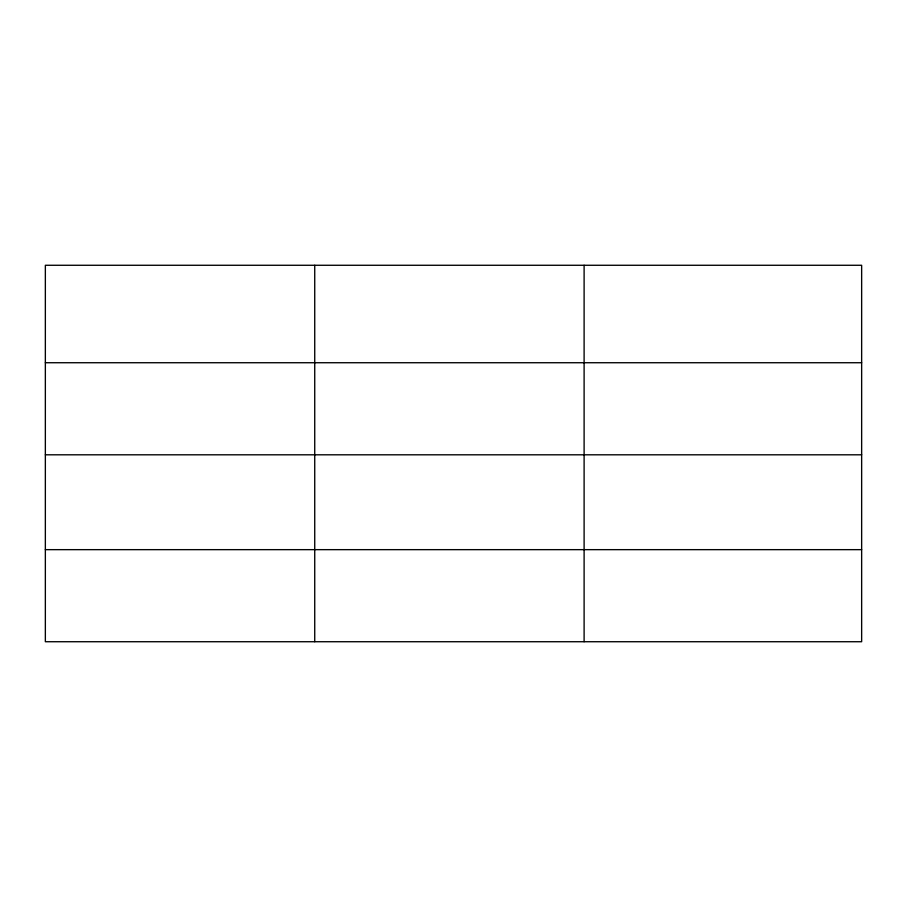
<?xml version="1.0" encoding="UTF-8"?>
<svg xmlns="http://www.w3.org/2000/svg" width="907" height="907" viewBox="0 0 907 907"><rect width="100%" height="100%" fill="white"/><g stroke="black" fill="none" stroke-linecap="round" stroke-linejoin="round"><path stroke-width="1.36" d="M861.65 454.804L861.65 265.275L45.35 265.275L45.35 641.725L861.65 641.725L861.65 454.804L45.35 454.804M45.35 362.732L861.65 362.732M45.35 549.653L861.65 549.653M584.108 265.275L584.108 641.725M314.729 265.275L314.729 641.725"/></g></svg>
